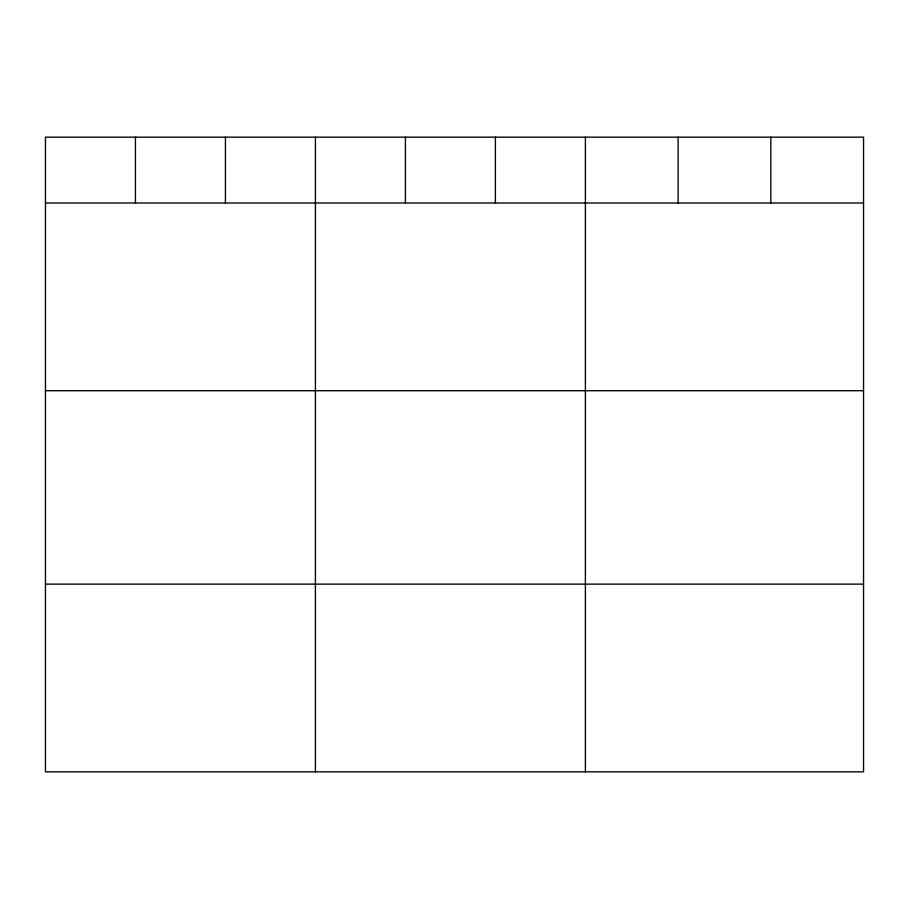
<?xml version="1.0" encoding="UTF-8"?>
<svg xmlns="http://www.w3.org/2000/svg" width="909" height="909" viewBox="0 0 909 909"><rect width="100%" height="100%" fill="white"/><g stroke="black" fill="none" stroke-linecap="round" stroke-linejoin="round"><path stroke-width="1.36" d="M863.55 202.991L863.55 771.843L45.45 771.843L45.45 137.157L863.55 137.157L863.55 202.991L45.45 202.991M45.45 390.711L863.55 390.711M45.45 584.123L863.55 584.123M770.832 137.157L770.832 202.991M678.114 137.157L678.114 202.991M585.396 137.157L585.396 771.843M495.405 137.157L495.405 202.991M405.414 137.157L405.414 202.991M315.423 137.157L315.423 771.843M225.432 137.157L225.432 202.991M135.441 137.157L135.441 202.991"/></g></svg>
